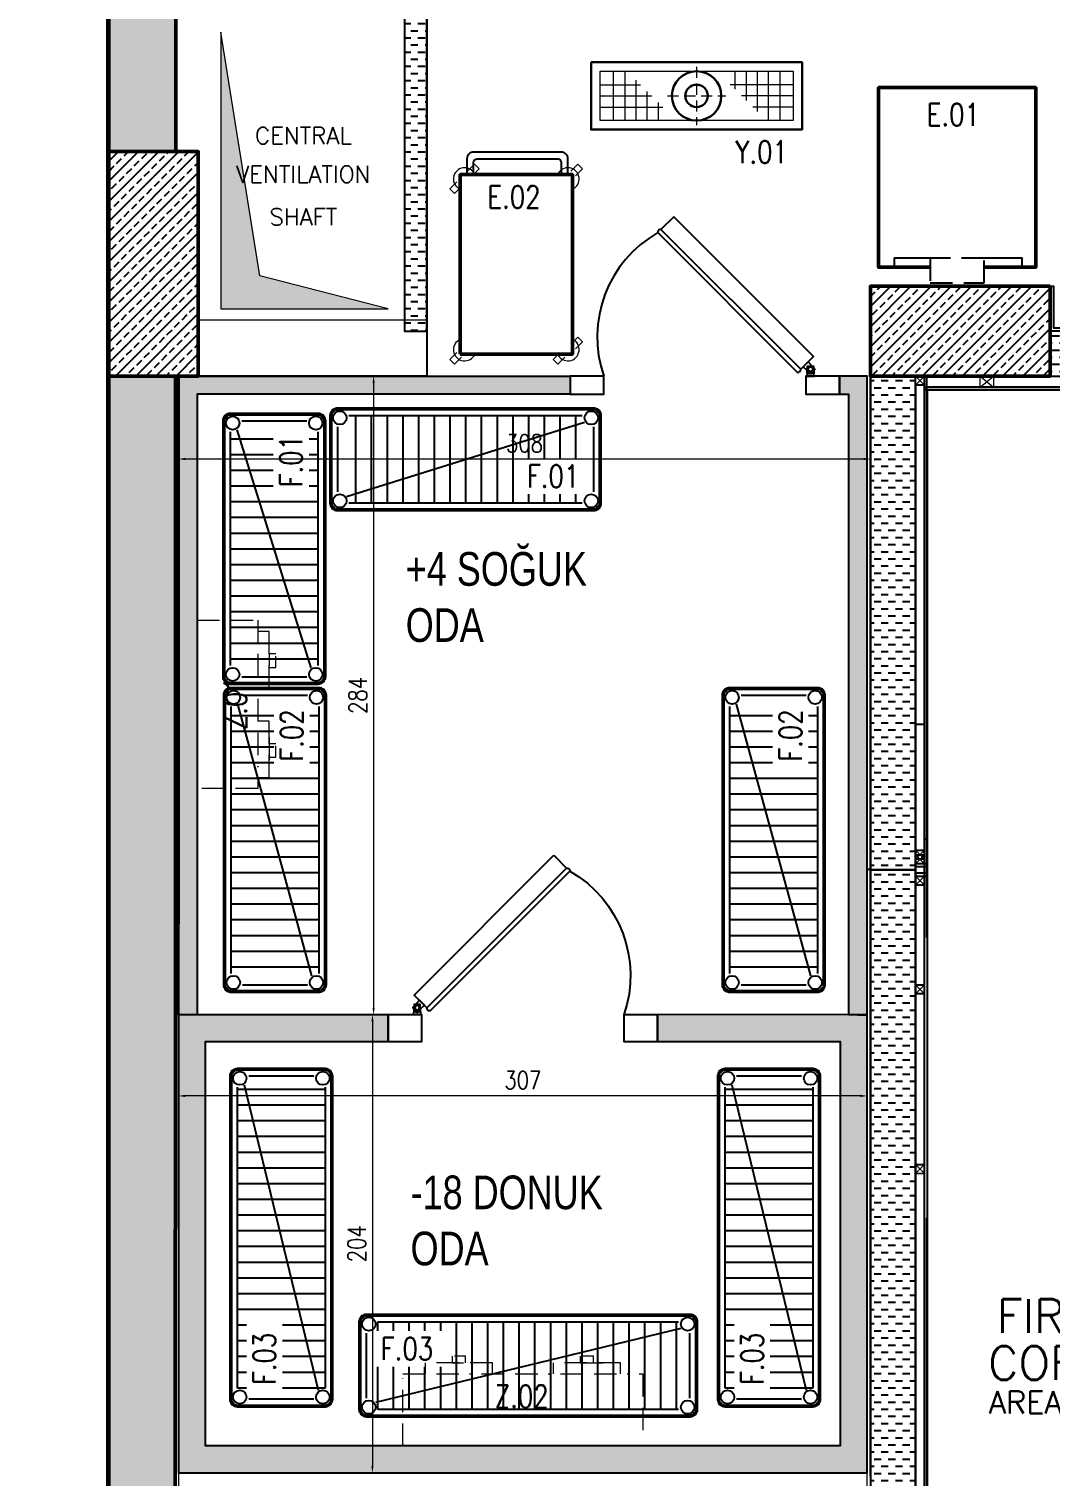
# Model space of a CAD drawing. Extents: x 820 to 5791, y 1495 to 5010.
# Drawn here: x 2020 to 2474, y 3197 to 3841 of the extents above; entities that cross this region are included whole.
import ezdxf
from ezdxf.enums import TextEntityAlignment as Align

# ---------------------------------------------------------------- set-up
doc = ezdxf.new("R2010")
doc.units = 0
doc.header["$LTSCALE"] = 20
for name, pattern in [('( Hidden )', [0.375, 0.25, -0.125]), ('BORDER', [1.75, 0.5, -0.25, 0.5, -0.25, 0, -0.25]), ('CACHE', [0.375, 0.25, -0.125]), ('DASHED2', [0.375, 0.25, -0.125]), ('HIDDEN', [0.375, 0.25, -0.125])]:
    doc.linetypes.add(name, pattern=pattern)
doc.layers.get('0').update_dxf_attribs({"linetype": 'CONTINUOUS', "lineweight": 15})
doc.layers.get('DEFPOINTS').update_dxf_attribs({"linetype": 'CONTINUOUS'})
for name, color, linetype, lineweight in [('-DWG_ANA', 7, 'CONTINUOUS', 50), ('-DWG_ANA_1', 7, 'BORDER', 25), ('-DWG_DETAY1', 7, 'CONTINUOUS', 25), ('-DWG_DETAY2', 7, 'CONTINUOUS', 15), ('-dwg_sdepo', 7, 'BORDER', 9), ('3_V_Profile_Metal', 141, 'CONTINUOUS', 15), ('_00_TT_PLASTER INTERIOR', 60, 'CONTINUOUS', 0), ('_00_TT_SHAFT SPACE', 20, 'CONTINUOUS', 0), ('Asma Tavan Ölçü', 7, 'CONTINUOUS', 15), ('DUVAR', 7, 'CONTINUOUS', 60), ('KOLON', 7, 'CONTINUOUS', 50), ('NO', 7, 'CONTINUOUS', 30), ('PLAN', 253, 'CONTINUOUS', 15), ('yerizg-a', 7, 'CONTINUOUS', 30), ('yerizg-b', 7, 'CONTINUOUS', 9), ('ölç', 63, 'CONTINUOUS', 20)]:
    doc.layers.add(name, color=color, linetype=linetype, lineweight=lineweight)
for name, color, linetype in [('2_V_Wall', 43, 'CONTINUOUS'), ('2_V_Wall_Cementboard', 240, 'CONTINUOUS'), ('2_V_Wall_Gasblock', 133, 'CONTINUOUS'), ('3_V_Insulation_Sound', 41, 'BATTING'), ('Alan', 102, 'CONTINUOUS'), ('BL-E', 32, 'CONTINUOUS'), ('BL-F', 34, 'CONTINUOUS'), ('BL-Y', 144, 'CONTINUOUS'), ('BL-Z', 117, 'CONTINUOUS'), ('Kiriş', 7, 'CONTINUOUS'), ('Kıtc-003 Kapı', 3, 'CONTINUOUS'), ('Kıtc-034 Soğuk Oda', 1, 'CONTINUOUS'), ('Oda', 7, 'CONTINUOUS'), ('SDNO', 7, 'CONTINUOUS'), ('TARAMA', 8, 'CONTINUOUS'), ('YRNO', 7, 'CONTINUOUS')]:
    doc.layers.add(name, color=color, linetype=linetype)
doc.layers.add('_00_TT_AREA', color=140, linetype='CONTINUOUS', plot=False)
doc.layers.add('dış ölçü', color=7, linetype='CONTINUOUS', lineweight=20, true_color=0x0d6787)
doc.styles.add('BLM_YAZI', font='', dxfattribs={"width": 0.8})
doc.styles.add('ROMANS', font='romans.shx', dxfattribs={"width": 0.8})
doc.styles.add('ROMANSTW', font='Romanstw.shx', dxfattribs={"width": 0.8})
doc.styles.get("Standard").update_dxf_attribs({"font": 'txttw.shx'})
doc.styles.add('TRS', font='times.ttf', dxfattribs={"width": 0.8})
doc.styles.get('BLM_YAZI').set_extended_font_data('Stylus BT')
doc.linetypes.add('BATTING', pattern='A,0.00254,-2.54,[134,ltypeshp.shx,S=2.54,R=0,X=-2.54,Y=0],-5.08,[134,ltypeshp.shx,S=2.54,R=180,X=2.54,Y=0],-2.54', length=10.16254)
doc.dimstyles.new('dış ölçü', dxfattribs={"dimtxt": 12, "dimasz": 5, "dimexe": 5, "dimexo": 35, "dimgap": 5, "dimtad": 1, "dimdec": 0, "dimdsep": 46, "dimtxsty": 'TRS', "dimblk": 'DOT', "dimcen": 0, "dimdle": 0.1, "dimclrd": 256, "dimclre": 256, "dimclrt": 73, "dimadec": 0, "dimazin": 0, "dimtfac": 0.3, "dimtdec": 0, "dimtix": 1, "dimtmove": 2, "dimatfit": 3, "dimldrblk": 'DOT', "dimfxl": 1, "dimfxlon": 1, "dimtolj": 1, "dimarcsym": 0})
doc.dimstyles.new('ÖLÇÜ-8', dxfattribs={"dimtxt": 8, "dimasz": 3, "dimexe": 3, "dimexo": 0, "dimgap": 3, "dimtad": 1, "dimdec": 0, "dimzin": 0, "dimdsep": 46, "dimtxsty": 'ROMANSTW', "dimsah": 1, "dimcen": 0.09, "dimclrt": 256, "dimadec": 0, "dimazin": 0, "dimtfac": 1, "dimtdec": 0, "dimtix": 1, "dimtmove": 0, "dimatfit": 0, "dimfxl": 1, "dimtolj": 1, "dimtzin": 0, "dimlwd": 9, "dimlwe": 9, "dimarcsym": 0})
pattern_1 = [(45, (5164.587, -4629.65), (-4.490128, 4.490128), []), (45, (5169.077, -4629.65), (-4.490128, 4.490128), [3.175, -1.5875])]

# ---------------------------------------------------------------- blocks, each defined once
blk = doc.blocks.new('_Dot')
at = {"layer": 'ölç', "color": 0, "lineweight": -2}
blk.add_line((-0.5, 0), (-1, 0), dxfattribs=at)
at = {"layer": 'ölç', "color": 0, "const_width": 0.5}
blk.add_lwpolyline([(-0.25, 0, 1), (0.25, 0, 1)], format="xyb", close=True, dxfattribs=at)
blk = doc.blocks.new('*D167')
at = {"layer": 'DEFPOINTS', "color": 0, "transparency": 16777216}
for p in [(2054.96, 4513.68), (1894.18, 3686.77), (2059.03, 3686.77)]:
    blk.add_point(p, dxfattribs=at)
at = {"layer": 'dış ölçü', "lineweight": -2, "transparency": 16777216}
for p, q in [((1895.18, 4513.68), (1889.18, 4513.68)), ((1894.18, 4508.68), (1894.18, 3691.77)), ((1895.18, 3686.77), (1889.18, 3686.77))]:
    blk.add_line(p, q, dxfattribs=at)
at = {"layer": 'dış ölçü', "lineweight": -2, "transparency": 16777216, "xscale": 5, "yscale": 5, "zscale": 5}
for p, rotation in [((1894.18, 4513.68), 90), ((1894.18, 3686.77), 270)]:
    blk.add_blockref('_Dot', p, dxfattribs=dict(at, rotation=rotation))
at = {"layer": 'dış ölçü', "color": 73, "transparency": 16777216, "insert": (1883.06, 4100.22), "char_height": 12, "attachment_point": 5, "rotation": 90, "style": 'TRS'}
blk.add_mtext('\\A1;827', dxfattribs=at)
blk = doc.blocks.new('*D168')
at = {"layer": 'DEFPOINTS', "color": 0, "transparency": 16777216}
for p in [(2059.03, 3686.77), (1894.18, 2926.55), (1894.18, 2926.55)]:
    blk.add_point(p, dxfattribs=at)
at = {"layer": 'dış ölçü', "lineweight": -2, "transparency": 16777216}
for p, q in [((1895.18, 3686.77), (1889.18, 3686.77)), ((1894.18, 3681.77), (1894.18, 2931.55)), ((1894.18, 2926.55), (1899.18, 2926.55))]:
    blk.add_line(p, q, dxfattribs=at)
at = {"layer": 'dış ölçü', "lineweight": -2, "transparency": 16777216, "xscale": 5, "yscale": 5, "zscale": 5}
for p, rotation in [((1894.18, 3686.77), 90), ((1894.18, 2926.55), 270)]:
    blk.add_blockref('_Dot', p, dxfattribs=dict(at, rotation=rotation))
at = {"layer": 'dış ölçü', "color": 73, "transparency": 16777216, "insert": (1883.06, 3306.66), "char_height": 12, "attachment_point": 5, "rotation": 90, "style": 'TRS'}
blk.add_mtext('\\A1;760', dxfattribs=at)
blk = doc.blocks.new('hgghgd')
at = {"layer": '_00_TT_SHAFT SPACE'}
h = blk.add_hatch(color=252, dxfattribs=at)
h.dxf.hatch_style = 1
h.paths.add_polyline_path([(-8559.63, 8469.54), (-8559.63, 8346.42), (-8485.06, 8346.42), (-8542.25, 8361.12)])
for points in [[(-8579.63, 8476.82), (-8579.63, 8416.42), (-8569.63, 8416.42), (-8569.63, 8341.42), (-8477.81, 8341.42), (-8477.81, 8476.82)], [(-8559.63, 8469.54), (-8559.63, 8346.42), (-8485.06, 8346.42), (-8542.25, 8361.12)]]:
    blk.add_lwpolyline(points, close=True, dxfattribs=at)
blk = doc.blocks.new('A$C022B2E79')
at = {"layer": 'Kıtc-003 Kapı', "linetype": 'ByBlock'}
for points in [[(2.87, 69.63, 0.617768), (3.45, 69.88), (3.51, 70.98), (0.31, 70.98), (0.37, 69.88, 0.617768), (0.94, 69.63, -0.364026)], [(1.8, 69.76, -0.39805), (1.94, 69.76), (5.23, 66.82), (2.97, 64.56), (0.03, 67.85, -0.39805), (0.03, 67.98)], [(0.55, 66.58), (0.37, 69.88, 0.617768), (0.94, 69.63, -0.364026), (2.87, 69.63, 0.617768), (3.45, 69.88), (3.26, 66.58, -0.39805), (3.16, 66.48), (0.65, 66.48, -0.39805)], [(68.52, 5.66, 0.491935), (69.93, 7.07), (7.71, 69.3, 0.499706), (6.29, 67.88)]]:
    blk.add_lwpolyline(points, format="xyb", close=True, dxfattribs=at)
blk.add_lwpolyline([(62.86, 0), (68.52, 5.66), (6.29, 67.88), (0.63, 62.23), (62.86, 0)], dxfattribs=at)
blk.add_circle((1.91, 67.88), 1, dxfattribs=at)
blk.add_circle((1.91, 67.88), 1, dxfattribs=at)
blk.add_arc((43.52, 53.51), 53.42, 299.62588, 19.08979, dxfattribs=at)
blk = doc.blocks.new('1YU-46152')
at = {"layer": '-DWG_ANA', "color": 0}
blk.add_lwpolyline([(3, 0, 0.414214), (0, -3), (0, -42, 0.414214), (3, -45), (147, -45, 0.414214), (150, -42), (150, -3, 0.414214), (147, 0)], format="xyb", close=True, dxfattribs=at)
at = {"layer": '-DWG_DETAY1', "color": 0}
for points in [[(7, -39), (143, -6)], [(8, -3), (142, -3)], [(9, -3), (9, -42)], [(16, -3), (16, -42)], [(23, -3), (23, -42)], [(30, -3), (30, -42)], [(37, -3), (37, -42)], [(44, -3), (44, -42)], [(51, -3), (51, -42)], [(58, -3), (58, -42)], [(65, -3), (65, -42)], [(72, -3), (72, -42)], [(79, -3), (79, -42)], [(86, -3), (86, -42)], [(93, -3), (93, -42)], [(100, -3), (100, -42)], [(107, -3), (107, -42)], [(114, -3), (114, -22)], [(121, -3), (121, -22)], [(128, -3), (128, -22)], [(135, -3), (135, -22)], [(142, -3), (142, -22)], [(3, -8), (3, -37)], [(147, -8), (147, -37)], [(114, -38), (114, -42)], [(121, -38), (121, -42)], [(128, -38), (128, -42)], [(135, -38), (135, -42)], [(142, -38), (142, -42)], [(142, -42), (8, -42)]]:
    blk.add_lwpolyline(points, dxfattribs=at)
for centre in [(4, -4), (146, -4), (4, -41), (146, -41)]:
    blk.add_circle(centre, 3, dxfattribs=at)
at = {"layer": 'NO', "style": 'ROMANS', "width": 0.8}
blk.add_attdef('NO', text='', height=10, dxfattribs=at).set_placement((129, -30), align=Align.MIDDLE)
blk = doc.blocks.new('1YU-46137')
at = {"layer": '-DWG_ANA', "color": 0}
blk.add_lwpolyline([(3, 0, 0.414214), (0, -3), (0, -42, 0.414214), (3, -45), (132, -45, 0.414214), (135, -42), (135, -3, 0.414214), (132, 0)], format="xyb", close=True, dxfattribs=at)
at = {"layer": '-DWG_DETAY1', "color": 0}
for points in [[(7, -39), (128, -6)], [(8, -3), (127, -3)], [(11, -3), (11, -42)], [(18, -3), (18, -42)], [(25, -3), (25, -42)], [(32, -3), (32, -42)], [(39, -3), (39, -42)], [(46, -3), (46, -42)], [(53, -3), (53, -42)], [(60, -3), (60, -42)], [(67, -3), (67, -42)], [(74, -3), (74, -42)], [(81, -3), (81, -42)], [(88, -3), (88, -42)], [(95, -3), (95, -42)], [(102, -3), (102, -22)], [(109, -3), (109, -22)], [(116, -3), (116, -22)], [(123, -3), (123, -22)], [(3, -8), (3, -37)], [(132, -8), (132, -37)], [(102, -38), (102, -42)], [(109, -38), (109, -42)], [(116, -38), (116, -42)], [(123, -38), (123, -42)], [(127, -42), (8, -42)]]:
    blk.add_lwpolyline(points, dxfattribs=at)
for centre in [(4, -4), (131, -4), (4, -41), (131, -41)]:
    blk.add_circle(centre, 3, dxfattribs=at)
at = {"layer": 'NO', "style": 'ROMANS', "width": 0.8}
blk.add_attdef('NO', text='', height=10, dxfattribs=at).set_placement((114, -30), align=Align.MIDDLE)
blk = doc.blocks.new('1YU-46122')
at = {"layer": '-DWG_ANA', "color": 0}
blk.add_lwpolyline([(3, 0, 0.414214), (0, -3), (0, -42, 0.414214), (3, -45), (117, -45, 0.414214), (120, -42), (120, -3, 0.414214), (117, 0)], format="xyb", close=True, dxfattribs=at)
at = {"layer": '-DWG_DETAY1', "color": 0}
for points in [[(7, -39), (113, -6)], [(8, -3), (112, -3)], [(11, -3), (11, -42)], [(18, -3), (18, -42)], [(25, -3), (25, -42)], [(32, -3), (32, -42)], [(39, -3), (39, -42)], [(46, -3), (46, -42)], [(53, -3), (53, -42)], [(60, -3), (60, -42)], [(67, -3), (67, -42)], [(74, -3), (74, -42)], [(81, -3), (81, -42)], [(88, -3), (88, -22)], [(95, -3), (95, -22)], [(102, -3), (102, -22)], [(109, -3), (109, -22)], [(3, -8), (3, -37)], [(117, -8), (117, -37)], [(88, -38), (88, -42)], [(95, -38), (95, -42)], [(102, -38), (102, -42)], [(109, -38), (109, -42)], [(112, -42), (8, -42)]]:
    blk.add_lwpolyline(points, dxfattribs=at)
for centre in [(4, -4), (116, -4), (4, -41), (116, -41)]:
    blk.add_circle(centre, 3, dxfattribs=at)
at = {"layer": 'NO', "style": 'ROMANS', "width": 0.8}
blk.add_attdef('NO', text='', height=10, dxfattribs=at).set_placement((99, -30), align=Align.MIDDLE)
blk = doc.blocks.new('AMT100')
at = {"layer": '-DWG_ANA', "color": 0, "linetype": 'Continuous'}
blk.add_lwpolyline([(50, 0), (50, -80), (0, -80), (0, 0)], close=True, dxfattribs=at)
at = {"layer": '-DWG_DETAY1', "color": 0}
blk.add_lwpolyline([(2, -80), (2, -87, 0.414214), (5, -90), (44, -90, 0.414214), (47, -87), (47, -80), (44, -80), (44, -85.5, -0.414214), (42.5, -87), (6.5, -87, -0.414214), (5, -85.5), (5, -80)], format="xyb", dxfattribs=at)
at = {"layer": '-DWG_DETAY2', "color": 0, "linetype": 'HIDDEN'}
for points in [[(3.39, 1.39), (6.49, 4.49), (8.61, 2.36), (5.47, -0.77)], [(49.39, 1.39), (52.49, 4.49), (54.61, 2.36), (51.47, -0.77)], [(-1.39, -2.39), (-4.49, -5.49), (-2.36, -7.61), (0.77, -4.47)], [(49.39, -74.61), (52.49, -71.51), (54.61, -73.64), (51.47, -76.77)], [(-1.39, -79.39), (-4.49, -82.49), (-2.36, -84.61), (0.77, -81.47)], [(44.61, -79.39), (41.51, -82.49), (43.64, -84.61), (46.77, -81.47)]]:
    blk.add_lwpolyline(points, dxfattribs=at)
at = {"layer": '-DWG_DETAY2', "color": 0}
for centre, start, end in [((2, -2), 23.57818, 246.42182), ((48, -2), 293.57818, 156.42182), ((2, -78), 113.57818, 336.42182), ((48, -78), 203.57818, 66.42182)]:
    blk.add_arc(centre, 5, start, end, dxfattribs=at)
at = {"layer": 'NO', "linetype": 'Continuous', "style": 'ROMANS', "width": 0.8}
blk.add_attdef('NO', text='', height=10, dxfattribs=at).set_placement((26, -70), align=Align.MIDDLE)
blk = doc.blocks.new('1AS-BW150')
at = {"layer": '-DWG_ANA', "color": 0}
blk.add_lwpolyline([(47, 0), (70, 0), (70, -80), (0, -80), (0, 0), (23, 0)], dxfattribs=at)
at = {"layer": '-DWG_ANA_1', "color": 0}
blk.add_lwpolyline([(23, 7), (23, -4), (47, -4), (47, 7)], close=True, dxfattribs=at)
at = {"layer": '-DWG_DETAY1', "color": 0}
for points in [[(6, 0), (6, -4), (23, -4)], [(47, -4), (63, -4), (63, 0)]]:
    blk.add_lwpolyline(points, dxfattribs=at)
at = {"layer": 'NO', "linetype": 'Continuous', "style": 'ROMANS', "width": 0.8}
blk.add_attdef('NO', text='', height=10, dxfattribs=at).set_placement((36.67, -68), align=Align.MIDDLE)
blk = doc.blocks.new('Y-SIFON')
at = {"layer": 'yerizg-a', "color": 0, "linetype": 'Continuous'}
blk.add_circle((0, 0), 11, dxfattribs=at)
at = {"layer": 'yerizg-b', "color": 0, "linetype": 'DASHED2'}
for points in [[(0, 13), (0, -13)], [(-13, 0), (13, 0)]]:
    blk.add_lwpolyline(points, dxfattribs=at)
blk = doc.blocks.new('1BS-SAK39A')
at = {"layer": 'yerizg-a', "color": 0}
blk.add_lwpolyline([(0, 0), (94, 0), (94, -30), (0, -30)], close=True, dxfattribs=at)
at = {"layer": 'yerizg-a', "color": 0, "linetype": 'Continuous'}
blk.add_circle((47, -15), 5, dxfattribs=at)
at = {"layer": 'yerizg-b', "color": 0}
for p, q in [((10, -26), (10, -4)), ((15, -4), (15, -26)), ((64, -4), (64, -12)), ((69, -4), (69, -17)), ((74, -4), (74, -22)), ((79, -26), (79, -4)), ((84, -4), (84, -26)), ((4, -10), (22, -10)), ((20, -26), (20, -8)), ((90, -10), (62, -10)), ((4, -15), (27, -15)), ((25, -26), (25, -13)), ((30, -26), (30, -18)), ((90, -15), (67, -15)), ((4, -20), (32, -20)), ((90, -20), (72, -20))]:
    blk.add_line(p, q, dxfattribs=at)
blk.add_lwpolyline([(4, -4), (90, -4), (90, -26), (4, -26)], close=True, dxfattribs=at)
at = {"layer": 'PLAN', "color": 0, "linetype": 'Continuous'}
blk.add_blockref('Y-SIFON', (47, -15), dxfattribs=at)
at = {"layer": 'YRNO', "linetype": 'Continuous', "style": 'ROMANS', "width": 0.8}
blk.add_attdef('YRNO', text='', height=10, dxfattribs=at).set_placement((76, -40), align=Align.MIDDLE)
blk = doc.blocks.new('1BR-PC2NH')
at = {"layer": '-dwg_sdepo', "color": 0, "lineweight": 0}
blk.add_lwpolyline([(75, -27), (0, -27), (0, 0), (75, 0)], close=True, dxfattribs=at)
for points in [[(5, -27), (5, -32), (30, -32), (30, -27)], [(22.87, -32), (12.87, -32)], [(45, -27), (45, -32), (70, -32), (70, -27)]]:
    blk.add_lwpolyline(points, dxfattribs=at)
at = {"layer": '-dwg_sdepo', "color": 0, "linetype": 'DASHED2'}
for points in [[(14, -32), (14, -35), (20, -35), (20, -32)], [(54, -32), (54, -35), (60, -35), (60, -32)]]:
    blk.add_lwpolyline(points, close=True, dxfattribs=at)
at = {"layer": 'SDNO', "linetype": 'Continuous', "style": 'ROMANS', "width": 0.8}
blk.add_attdef('SDNO', text='', height=10, dxfattribs=at).set_placement((38, -17), align=Align.MIDDLE)
blk = doc.blocks.new('1BR-PC2DH')
at = {"layer": '-dwg_sdepo', "color": 0, "lineweight": 0}
blk.add_lwpolyline([(107, -32), (0, -32), (0, 0), (107, 0)], close=True, dxfattribs=at)
for points in [[(10, -32), (10, -37), (40, -37), (40, -32)], [(67, -32), (67, -37), (97, -37), (97, -32)], [(27.87, -37), (17.87, -37)]]:
    blk.add_lwpolyline(points, dxfattribs=at)
at = {"layer": '-dwg_sdepo', "color": 0, "linetype": 'DASHED2'}
for points in [[(22, -37), (22, -40), (28, -40), (28, -37)], [(79, -37), (79, -40), (85, -40), (85, -37)]]:
    blk.add_lwpolyline(points, close=True, dxfattribs=at)
at = {"layer": 'SDNO', "linetype": 'Continuous', "style": 'ROMANS', "width": 0.8}
blk.add_attdef('SDNO', text='', height=10, dxfattribs=at).set_placement((54, -22), align=Align.MIDDLE)
blk = doc.blocks.new('*D362')
at = {"layer": 'Asma Tavan Ölçü', "color": 0, "linetype": 'Continuous', "lineweight": 9, "transparency": 16777216}
for p, q in [((2094.44, 3402.33), (2175.52, 3402.33)), ((2172.52, 3399.33), (2172.52, 3201.28)), ((2094.44, 3198.28), (2175.52, 3198.28))]:
    blk.add_line(p, q, dxfattribs=at)
at = {"layer": 'Asma Tavan Ölçü', "color": 0, "linetype": 'Continuous', "transparency": 16777216}
for points in [[(2172.02, 3399.33), (2173.02, 3399.33), (2172.52, 3402.33)], [(2172.02, 3201.28), (2173.02, 3201.28), (2172.52, 3198.28)]]:
    blk.add_solid(points, dxfattribs=at)
at = {"layer": 'DEFPOINTS', "color": 0, "linetype": 'Continuous', "transparency": 16777216}
for p in [(2094.44, 3402.33), (2094.44, 3198.28), (2172.52, 3198.28)]:
    blk.add_point(p, dxfattribs=at)
at = {"layer": 'Asma Tavan Ölçü', "linetype": 'Continuous', "transparency": 16777216, "insert": (2165.52, 3300.3), "char_height": 8, "attachment_point": 5, "rotation": 90, "style": 'ROMANSTW'}
blk.add_mtext('\\A1;204', dxfattribs=at)
blk = doc.blocks.new('*D363')
at = {"layer": 'Asma Tavan Ölçü', "color": 0, "linetype": 'Continuous', "lineweight": 9, "transparency": 16777216}
for p, q in [((2086.15, 3402.32), (2086.15, 3363.14)), ((2392.88, 3402.34), (2392.88, 3363.14)), ((2389.88, 3366.14), (2089.15, 3366.14))]:
    blk.add_line(p, q, dxfattribs=at)
at = {"layer": 'Asma Tavan Ölçü', "color": 0, "linetype": 'Continuous', "transparency": 16777216}
for points in [[(2089.15, 3366.64), (2089.15, 3365.64), (2086.15, 3366.14)], [(2389.88, 3366.64), (2389.88, 3365.64), (2392.88, 3366.14)]]:
    blk.add_solid(points, dxfattribs=at)
at = {"layer": 'DEFPOINTS', "color": 0, "linetype": 'Continuous', "transparency": 16777216}
for p in [(2086.15, 3402.32), (2392.88, 3402.34), (2086.15, 3366.14)]:
    blk.add_point(p, dxfattribs=at)
at = {"layer": 'Asma Tavan Ölçü', "linetype": 'Continuous', "transparency": 16777216, "insert": (2239.51, 3373.14), "char_height": 8, "attachment_point": 5, "style": 'ROMANSTW'}
blk.add_mtext('\\A1;307', dxfattribs=at)
blk = doc.blocks.new('*D364')
at = {"layer": 'Asma Tavan Ölçü', "color": 0, "linetype": 'Continuous', "lineweight": 9, "transparency": 16777216}
for p, q in [((2094.96, 3686.77), (2176.04, 3686.77)), ((2173.04, 3683.77), (2173.04, 3405.33)), ((2094.44, 3402.33), (2176.04, 3402.33))]:
    blk.add_line(p, q, dxfattribs=at)
at = {"layer": 'Asma Tavan Ölçü', "color": 0, "linetype": 'Continuous', "transparency": 16777216}
for points in [[(2172.54, 3683.77), (2173.54, 3683.77), (2173.04, 3686.77)], [(2172.54, 3405.33), (2173.54, 3405.33), (2173.04, 3402.33)]]:
    blk.add_solid(points, dxfattribs=at)
at = {"layer": 'DEFPOINTS', "color": 0, "linetype": 'Continuous', "transparency": 16777216}
for p in [(2094.96, 3686.77), (2094.44, 3402.33), (2173.04, 3402.33)]:
    blk.add_point(p, dxfattribs=at)
at = {"layer": 'Asma Tavan Ölçü', "linetype": 'Continuous', "transparency": 16777216, "insert": (2166.04, 3544.55), "char_height": 8, "attachment_point": 5, "rotation": 90, "style": 'ROMANSTW'}
blk.add_mtext('\\A1;284', dxfattribs=at)
blk = doc.blocks.new('*D365')
at = {"layer": 'Asma Tavan Ölçü', "color": 0, "linetype": 'Continuous', "lineweight": 9, "transparency": 16777216}
for p, q in [((2086.16, 3686.74), (2086.16, 3646.82)), ((2394.38, 3686.77), (2394.38, 3646.82)), ((2391.38, 3649.82), (2089.16, 3649.82))]:
    blk.add_line(p, q, dxfattribs=at)
at = {"layer": 'Asma Tavan Ölçü', "color": 0, "linetype": 'Continuous', "transparency": 16777216}
for points in [[(2089.16, 3650.32), (2089.16, 3649.32), (2086.16, 3649.82)], [(2391.38, 3650.32), (2391.38, 3649.32), (2394.38, 3649.82)]]:
    blk.add_solid(points, dxfattribs=at)
at = {"layer": 'DEFPOINTS', "color": 0, "linetype": 'Continuous', "transparency": 16777216}
for p in [(2086.16, 3686.74), (2394.38, 3686.77), (2086.16, 3649.82)]:
    blk.add_point(p, dxfattribs=at)
at = {"layer": 'Asma Tavan Ölçü', "linetype": 'Continuous', "transparency": 16777216, "insert": (2240.27, 3656.82), "char_height": 8, "attachment_point": 5, "style": 'ROMANSTW'}
blk.add_mtext('\\A1;308', dxfattribs=at)

msp = doc.modelspace()

# ---------------------------------------------------------------- hatches: boundary and pattern name
h = msp.add_hatch()
h.set_pattern_fill('HONEY', color=1, angle=90)
h.paths.add_polyline_path([(2392.88, 3686.75), (2380.58, 3686.75), (2380.58, 3678.75), (2384.6, 3678.75), (2384.6, 3402.34), (2392.89, 3402.12)])
h.paths.add_polyline_path([(2260.58, 3686.74), (2086.16, 3686.74), (2086.16, 3402.33), (2094.44, 3402.33), (2094.46, 3678.74), (2260.58, 3678.74)])
h = msp.add_hatch()
h.set_pattern_fill('HONEY', color=1, angle=90)
h.set_pattern_definition([(90, (5772.9298, 1113.5544), (-2.7496306, 4.7625), [3.175, -6.35]), (210, (5772.9298, 1113.5544), (-2.7496307, -4.7625), [3.175, -6.35]), (150, (5772.9298, 1113.5544), (-5.4992613, 1e-08), [-6.35, 3.175])])
h.paths.add_polyline_path([(2086.16, 3318.31), (2086.17, 3318.31), (2086.16, 3310.31), (2086.16, 3198.28), (2392.88, 3198.28), (2392.88, 3402.34), (2299.53, 3402.34), (2299.53, 3390.33), (2380.89, 3390.33), (2380.89, 3210.27), (2098.16, 3210.28), (2098.16, 3390.33), (2179.53, 3390.33), (2179.53, 3402.33), (2086.16, 3402.33)])
at = {"layer": '2_V_Wall_Gasblock'}
h = msp.add_hatch(dxfattribs=at)
h.set_pattern_fill('DASH', color=256, style=0)
h.set_pattern_definition([(0, (5164.5872, 370.35), (3.175, 3.175), [3.175, -3.175])])
h.paths.add_polyline_path([(2196.78, 3847.17), (2186.78, 3847.17), (2186.78, 3706.77), (2196.78, 3706.77)])
h = msp.add_hatch(dxfattribs=at)
h.set_pattern_fill('DASH', color=256, style=0)
h.set_pattern_definition([(0, (5164.5872, -4629.65), (3.175, 3.175), [3.175, -3.175])])
h.paths.add_polyline_path([(2474.18, 3686.77), (2487.42, 3686.77), (2487.42, 3706.77), (2474.18, 3706.77)])
h = msp.add_hatch(dxfattribs=at)
h.set_pattern_fill('DASH', color=256, style=0)
h.set_pattern_definition([(0, (5091.543, -4849.65), (3.175, 3.175), [3.175, -3.175])])
h.paths.add_polyline_path([(2394.38, 3466.77), (2414.38, 3466.77), (2414.38, 3686.77), (2394.38, 3686.77)])
h = msp.add_hatch(dxfattribs=at)
h.set_pattern_fill('DASH', color=256, style=0)
h.set_pattern_definition([(0, (5091.543, -4869.65), (3.175, 3.175), [3.175, -3.175])])
h.paths.add_polyline_path([(2394.38, 3156.51), (2414.38, 3156.51), (2414.38, 3466.77), (2394.38, 3466.77)])
at = {"layer": 'TARAMA'}
h = msp.add_hatch(dxfattribs=at)
h.set_pattern_fill('ANSI33', color=256)
h.set_pattern_definition(pattern_1)
h.paths.add_polyline_path([(2054.96, 3786.77), (2054.96, 4333.68), (2054.96, 4483.68), (2054.96, 4513.68), (2084.96, 4513.68), (2729.59, 4513.68), (2729.59, 4483.68), (2084.96, 4483.68), (2084.96, 4333.68), (2084.96, 3786.77)])
h = msp.add_hatch(dxfattribs=at)
h.set_pattern_fill('ANSI33', color=256)
h.set_pattern_definition(pattern_1)
h.paths.add_polyline_path([(2054.96, 3786.77), (2094.96, 3786.77), (2094.96, 3686.77), (2054.96, 3686.77)])
h = msp.add_hatch(dxfattribs=at)
h.set_pattern_fill('ANSI33', color=256)
h.set_pattern_definition(pattern_1)
h.paths.add_polyline_path([(2474.38, 3726.77), (2474.38, 3686.77), (2394.38, 3686.77), (2394.38, 3726.77)])
h = msp.add_hatch(dxfattribs=at)
h.set_pattern_fill('ANSI33', color=256)
h.set_pattern_definition([(45, (5164.273, -3903.1485), (-4.490128, 4.490128), []), (45, (5168.763, -3903.1485), (-4.490128, 4.490128), [3.175, -1.5875])])
edge = h.paths.add_edge_path()
edge.add_line((2084.64, 3686.77), (2084.64, 2826.55))
edge.add_line((2084.64, 2826.55), (2054.64, 2826.55))
edge.add_line((2054.64, 2826.55), (2054.96, 3686.77))

# ---------------------------------------------------------------- linework, layer by layer
at = {"linetype": 'Continuous'}
msp.add_lwpolyline([(2196.78, 3686.77), (2094.96, 3686.77), (2094.96, 3711.77), (2196.78, 3711.77)], close=True, dxfattribs=at)
at = {"layer": '2_V_Wall'}
for points in [[(2196.78, 3847.17), (2186.78, 3847.17), (2186.78, 3706.77), (2196.78, 3706.77)], [(2474.18, 3686.77), (2487.42, 3686.77), (2487.42, 3706.77), (2474.18, 3706.77)], [(2394.38, 3466.77), (2414.38, 3466.77), (2414.38, 3686.77), (2394.38, 3686.77)], [(2394.38, 3156.77), (2414.38, 3156.77), (2414.38, 3466.77), (2394.38, 3466.77)]]:
    msp.add_lwpolyline(points, close=True, dxfattribs=at)
at = {"layer": '2_V_Wall_Cementboard'}
for points in [[(2482.73, 3681.77), (2482.73, 3680.52), (2418.38, 3680.52), (2418.38, 3681.77)], [(2419.63, 3469.55), (2418.38, 3469.55), (2418.38, 3480.52), (2419.63, 3480.52)], [(2414.38, 3468.3), (2419.63, 3468.3), (2419.63, 3469.55), (2414.38, 3469.55)], [(2414.38, 3464.07), (2419.63, 3464.07), (2419.63, 3465.32), (2414.38, 3465.32)], [(2418.38, 3464.07), (2419.63, 3464.07), (2419.63, 3159.47), (2418.38, 3159.47)]]:
    msp.add_lwpolyline(points, close=True, dxfattribs=at)
at = {"layer": '2_V_Wall_Cementboard', "linetype": '( Hidden )', "ltscale": 50}
msp.add_lwpolyline([(2419.63, 3468.3), (2419.63, 3465.32)], dxfattribs=at)
at = {"layer": '3_V_Insulation_Sound', "linetype": 'Continuous'}
for points in [[(2418.38, 3682.77), (2414.38, 3682.77), (2414.38, 3473.55), (2418.38, 3473.55)], [(2418.38, 3681.77), (2418.38, 3686.77), (2482.73, 3686.77), (2482.73, 3681.77)], [(2418.38, 3531.55), (2414.38, 3531.55), (2414.38, 3475.55), (2418.38, 3475.55)], [(2418.38, 3471.55), (2414.38, 3471.55), (2414.38, 3415.55), (2418.38, 3415.55)], [(2418.38, 3460.07), (2414.38, 3460.07), (2414.38, 3335.55), (2418.38, 3335.55)], [(2418.38, 3411.55), (2414.38, 3411.55), (2414.38, 3155.55), (2418.38, 3155.55)]]:
    msp.add_lwpolyline(points, close=True, dxfattribs=at)
at = {"layer": '3_V_Profile_Metal'}
for points in [[(2414.38, 3686.77), (2414.38, 3682.77), (2418.38, 3682.77), (2418.38, 3686.77), (2414.38, 3686.77), (2418.38, 3682.77), (2414.38, 3682.77), (2418.38, 3686.77)], [(2443.21, 3681.77), (2443.21, 3686.77), (2449.21, 3686.77), (2449.21, 3681.77), (2443.21, 3681.77), (2449.21, 3686.77), (2443.21, 3686.77), (2449.21, 3681.77)], [(2414.38, 3475.55), (2414.38, 3471.55), (2418.38, 3471.55), (2418.38, 3475.55), (2414.38, 3475.55), (2418.38, 3471.55), (2414.38, 3471.55), (2418.38, 3475.55)], [(2414.38, 3473.55), (2414.38, 3469.55), (2418.38, 3469.55), (2418.38, 3473.55), (2414.38, 3473.55), (2418.38, 3469.55), (2414.38, 3469.55), (2418.38, 3473.55)], [(2414.38, 3464.07), (2414.38, 3460.07), (2418.38, 3460.07), (2418.38, 3464.07), (2414.38, 3464.07), (2418.38, 3460.07), (2414.38, 3460.07), (2418.38, 3464.07)], [(2414.38, 3415.55), (2414.38, 3411.55), (2418.38, 3411.55), (2418.38, 3415.55), (2414.38, 3415.55), (2418.38, 3411.55), (2414.38, 3411.55), (2418.38, 3415.55)], [(2414.38, 3335.55), (2414.38, 3331.55), (2418.38, 3331.55), (2418.38, 3335.55), (2414.38, 3335.55), (2418.38, 3331.55), (2414.38, 3331.55), (2418.38, 3335.55)]]:
    msp.add_lwpolyline(points, dxfattribs=at)
at = {"layer": '_00_TT_AREA'}
for points in [[(2676.38, 4182.77), (2676.38, 4159.77), (2086.46, 4159.77), (2086.46, 3858.67), (2196.78, 3858.67), (2196.78, 3686.77), (2084.72, 3686.78), (2084.71, 3196.79)], [(2394.38, 3196.77), (2394.38, 3726.77), (2475.88, 3726.77), (2475.88, 3708.27), (2487.42, 3708.27), (2487.42, 3687.58), (2584.95, 3687.58), (2584.95, 3708.27), (2620.84, 3708.27), (2620.84, 3888.27), (2790.84, 3888.27), (2790.84, 4164.77), (3292.9, 4164.76)], [(2723.34, 3166.69), (2723.34, 3220.41), (2662.14, 3220.41), (2662.14, 3290.41), (2553.13, 3290.41), (2553.13, 3547.91), (2584.38, 3547.91), (2584.38, 3541.66), (2723.34, 3541.66), (2723.34, 3572.51), (2730.4, 3572.51), (2730.4, 3667.03), (2723.34, 3667.03), (2723.34, 3680.52), (2584.95, 3680.52), (2584.95, 3687.58), (2487.42, 3687.58), (2487.42, 3680.52), (2419.63, 3680.52), (2419.63, 3668.3)], [(2086.21, 3686.78), (2086.16, 3198.28), (2392.9, 3198.28), (2392.88, 3467.29), (2392.88, 3466.77), (2392.88, 3485.27)], [(2419.63, 3668.3), (2419.63, 3567.8), (2419.63, 2937.8)]]:
    msp.add_lwpolyline(points, dxfattribs=at)
at = {"layer": '_00_TT_PLASTER INTERIOR'}
for points in [[(2086.14, 3485.27), (2086.16, 3198.28), (2392.9, 3198.28), (2392.88, 3467.29), (2394.38, 3467.29)], [(2086.14, 3485.27), (2086.14, 2928.05), (2392.88, 2928.05), (2392.88, 3467.29)], [(2392.88, 3466.77), (2392.88, 3485.27)], [(2394.38, 3466.77), (2392.88, 3466.77), (2392.88, 3485.27)]]:
    msp.add_lwpolyline(points, dxfattribs=at)
at = {"layer": 'DUVAR'}
msp.add_lwpolyline([(2054.96, 4825.68), (5556.89, 4825.68), (4097.11, 1745.04), (2054.96, 1745.04)], close=True, dxfattribs=at)
at = {"layer": 'Kiriş', "color": 4, "linetype": 'CACHE', "lineweight": -3, "ltscale": 50}
msp.add_lwpolyline([(2394.38, 3686.77), (2419.38, 3686.77), (2419.38, 2931.54), (2394.38, 2931.54)], close=True, dxfattribs=at)
at = {"layer": 'KOLON'}
for points in [[(2054.96, 3786.77), (2054.96, 4333.68), (2054.96, 4483.68), (2054.96, 4513.68), (2084.96, 4513.68), (2729.59, 4513.68), (2729.59, 4483.68), (2084.96, 4483.68), (2084.96, 4333.68), (2084.96, 3786.77)], [(2054.96, 3786.77), (2094.96, 3786.77), (2094.96, 3686.77), (2054.96, 3686.77)], [(2474.38, 3726.77), (2474.38, 3686.77), (2394.38, 3686.77), (2394.38, 3726.77)]]:
    msp.add_lwpolyline(points, close=True, dxfattribs=at)
msp.add_lwpolyline([(2084.72, 3686.77), (2084.64, 2926.55), (2054.64, 2926.55), (2054.96, 3686.77), (2084.64, 3686.77)], dxfattribs=at)
at = {"layer": 'Kıtc-034 Soğuk Oda'}
for points in [[(2086.16, 3402.33), (2086.16, 3686.74), (2260.58, 3686.74), (2260.58, 3678.74), (2094.46, 3678.74), (2094.44, 3402.33)], [(2260.58, 3678.75), (2275.58, 3678.75), (2275.58, 3686.74), (2260.58, 3686.74)], [(2380.58, 3686.74), (2365.58, 3686.74), (2365.58, 3678.75), (2380.58, 3678.75)], [(2392.89, 3402.12), (2392.88, 3686.75), (2380.58, 3686.75), (2380.58, 3678.75), (2384.58, 3678.75), (2384.6, 3402.34)], [(2179.53, 3402.33), (2086.16, 3402.33), (2086.16, 3198.28), (2392.89, 3198.28), (2392.89, 3402.34), (2299.53, 3402.33), (2299.53, 3390.33), (2380.89, 3390.34), (2380.89, 3210.28), (2098.16, 3210.28), (2098.16, 3390.33), (2179.53, 3390.33)], [(2179.53, 3390.33), (2194.53, 3390.33), (2194.53, 3402.33), (2179.53, 3402.33)], [(2299.53, 3402.33), (2284.53, 3402.33), (2284.53, 3390.33), (2299.53, 3390.33)]]:
    msp.add_lwpolyline(points, close=True, dxfattribs=at)

# ---------------------------------------------------------------- block references
at = {"layer": '_00_TT_SHAFT SPACE'}
msp.add_blockref('hgghgd', (10664.59, -4629.65), dxfattribs=at)
at = {"layer": 'BL-E', "linetype": 'Continuous'}
ref = msp.add_blockref('1AS-BW150', (2467.98, 3735.26), dxfattribs=dict(at, rotation=180))
ref.add_attrib('NO', 'E.01', dxfattribs={"layer": 'NO', "linetype": 'Continuous', "height": 10, "rotation": 360, "style": 'ROMANS', "width": 0.8}).set_placement((2431.3, 3803.26), align=Align.MIDDLE)
ref = msp.add_blockref('AMT100', (2261.61, 3696.55), dxfattribs=dict(at, rotation=180))
ref.add_attrib('NO', 'E.02', dxfattribs={"layer": 'NO', "linetype": 'Continuous', "height": 10, "rotation": 360, "style": 'ROMANS', "width": 0.8}).set_placement((2235.61, 3766.55), align=Align.MIDDLE)
at = {"layer": 'BL-F', "linetype": 'Continuous', "rotation": 90}
for name, p, values in [('1YU-46122', (2106.27, 3549.87), {'NO': 'F.01'}), ('1YU-46137', (2106.58, 3412.66), {'NO': 'F.02'}), ('1YU-46137', (2328.75, 3412.66), {'NO': 'F.02'})]:
    msp.add_blockref(name, p, dxfattribs=at).add_auto_attribs(values)
at = {"layer": 'BL-F', "linetype": 'Continuous'}
msp.add_blockref('1YU-46122', (2154.01, 3672.18), dxfattribs=at).add_auto_attribs({'NO': 'F.01'})
ref = msp.add_blockref('1YU-46152', (2154.41, 3378.01), dxfattribs=dict(at, rotation=270))
ref.add_attrib('NO', 'F.03', dxfattribs={"layer": 'NO', "height": 10, "rotation": 450, "style": 'ROMANS', "width": 0.8}).set_placement((2124.41, 3249.01), align=Align.MIDDLE)
ref = msp.add_blockref('1YU-46152', (2371.68, 3378.01), dxfattribs=dict(at, rotation=270))
ref.add_attrib('NO', 'F.03', dxfattribs={"layer": 'NO', "height": 10, "rotation": 450, "style": 'ROMANS', "width": 0.8}).set_placement((2341.68, 3249.01), align=Align.MIDDLE)
ref = msp.add_blockref('1YU-46152', (2316.93, 3223.52), dxfattribs=dict(at, rotation=180))
ref.add_attrib('NO', 'F.03', dxfattribs={"layer": 'NO', "height": 10, "rotation": 360, "style": 'ROMANS', "width": 0.8}).set_placement((2187.93, 3253.52), align=Align.MIDDLE)
at = {"layer": 'BL-Y', "linetype": 'Continuous'}
msp.add_blockref('1BS-SAK39A', (2269.93, 3826.57), dxfattribs=at).add_auto_attribs({'YRNO': 'Y.01'})
at = {"layer": 'BL-Z', "linetype": 'Continuous', "rotation": 90}
msp.add_blockref('1BR-PC2NH', (2094.46, 3503.04), dxfattribs=at).add_auto_attribs({'SDNO': 'Z.01'})
at = {"layer": 'BL-Z', "linetype": 'Continuous'}
ref = msp.add_blockref('1BR-PC2DH', (2293.03, 3210.28), dxfattribs=dict(at, rotation=180))
ref.add_attrib('SDNO', 'Z.02', dxfattribs={"layer": 'SDNO', "linetype": 'Continuous', "height": 10, "rotation": 360, "style": 'ROMANS', "width": 0.8}).set_placement((2239.03, 3232.28), align=Align.MIDDLE)
at = {"layer": 'Kıtc-034 Soğuk Oda', "rotation": 180}
msp.add_blockref('A$C022B2E79', (2369.58, 3757.73), dxfattribs=at)
at = {"layer": 'Kıtc-034 Soğuk Oda', "xscale": -1, "rotation": 180}
msp.add_blockref('A$C022B2E79', (2190.52, 3473.31), dxfattribs=at)

# ---------------------------------------------------------------- texts
at = {"linetype": 'Continuous', "char_height": 15, "attachment_point": 1, "style": 'BLM_YAZI'}
for s, insert in [('+4 SOĞUK ODA', (2187.35, 3608.38)), ('-18 DONUK ODA', (2189.51, 3330.68))]:
    msp.add_mtext_dynamic_manual_height_columns(s, width=103.8762, gutter_width=75, heights=[0], dxfattribs=dict(at, insert=insert))
at = {"layer": 'Alan'}
msp.add_text('AREA:17.76 m²', height=10, dxfattribs=at).set_placement((2497.21, 3224.65), align=Align.CENTER)
at = {"layer": 'Oda'}
for s, height, p in [('CENTRAL', 7.5, (2141.76, 3790.13)), ('VENTILATION', 7.5, (2141.76, 3772.91)), ('SHAFT', 7.5, (2141.76, 3753.92)), ('FIRE EXIT', 15, (2497.21, 3260.58)), ('CORRIDOR', 15, (2497.21, 3239.65))]:
    msp.add_text(s, height=height, dxfattribs=at).set_placement(p, align=Align.CENTER)

# ---------------------------------------------------------------- dimensions: what is measured, and where the dimension line sits
at = {"layer": 'Asma Tavan Ölçü', "linetype": 'Continuous'}
for base, p1, p2, picture, middle in [((2086.16, 3649.82), (2394.38, 3686.77), (2086.16, 3686.74), '*D365', (2240.27, 3656.82)), ((2086.15, 3366.14), (2392.88, 3402.34), (2086.15, 3402.32), '*D363', (2239.51, 3373.14))]:
    dim = msp.add_linear_dim(base=base, p1=p1, p2=p2, dimstyle='ÖLÇÜ-8', dxfattribs=at)
    dim.commit()
    dim.dimension.update_dxf_attribs({"geometry": picture, "text_midpoint": middle})
for base, p1, p2, picture, middle in [((2173.04, 3402.33), (2094.96, 3686.77), (2094.44, 3402.33), '*D364', (2166.04, 3544.55)), ((2172.52, 3198.28), (2094.44, 3402.33), (2094.44, 3198.28), '*D362', (2165.52, 3300.3))]:
    dim = msp.add_linear_dim(base=base, p1=p1, p2=p2, angle=90, dimstyle='ÖLÇÜ-8', dxfattribs=at)
    dim.commit()
    dim.dimension.update_dxf_attribs({"geometry": picture, "text_midpoint": middle})
at = {"layer": 'dış ölçü'}
for base, p1, p2, picture, middle in [((1894.18, 3686.77), (2054.96, 4513.68), (2059.03, 3686.77), '*D167', (1883.06, 4100.22)), ((1894.18, 2926.55), (2059.03, 3686.77), (1894.18, 2926.55), '*D168', (1883.06, 3306.66))]:
    dim = msp.add_linear_dim(base=base, p1=p1, p2=p2, angle=90, dimstyle='dış ölçü', dxfattribs=at)
    dim.commit()
    dim.dimension.update_dxf_attribs({"geometry": picture, "text_midpoint": middle})

doc.saveas('drawing.dxf')
